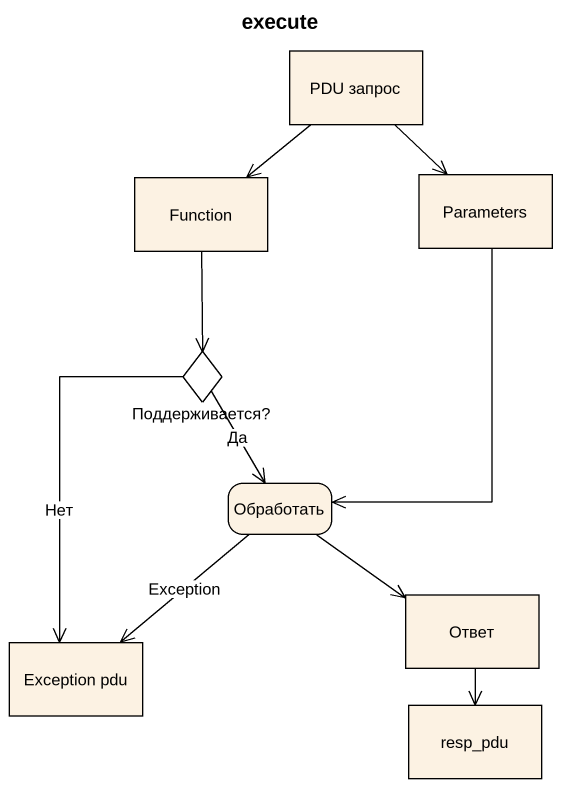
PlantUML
@startuml
title execute
hide empty description
state "PDU запрос" as PDU_запрос <<object>>
state Function <<object>>
state Parameters <<object>>
state "Поддерживается?" as Поддерживается <<choice>>
state Обработать
state Ответ <<object>>
state "Exception pdu" as Exception_pdu <<object>>
state resp_pdu <<object>>
PDU_запрос --> Function
PDU_запрос --> Parameters
Function --> Поддерживается
Parameters --> Обработать
Поддерживается --> Обработать : Да
Поддерживается --> Exception_pdu : Нет
Обработать --> Ответ
Обработать --> Exception_pdu : Exception
Ответ --> resp_pdu
@enduml
